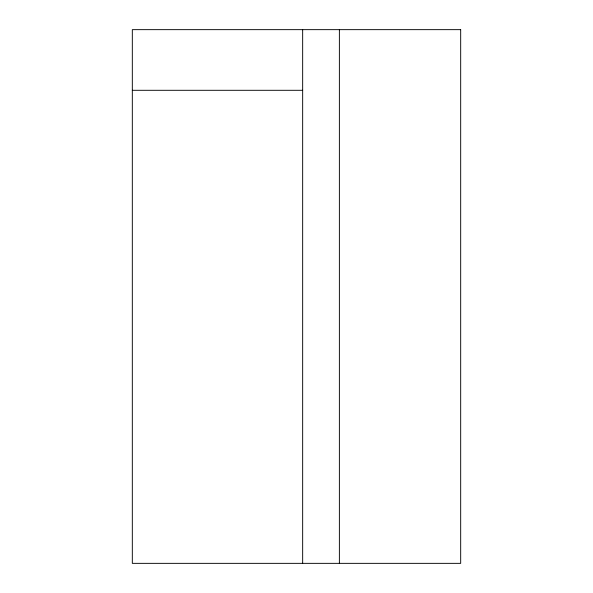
<?xml version="1.0" encoding="UTF-8"?>
<svg xmlns="http://www.w3.org/2000/svg" width="593" height="593" viewBox="0 0 593 593"><rect width="100%" height="100%" fill="white"/><g stroke="black" fill="none" stroke-linecap="round" stroke-linejoin="round"><path stroke-width="0.89" d="M132.321 90.299L302.66 90.299M339.381 29.65L339.381 563.35M302.66 29.65L302.66 563.35M460.679 29.65L132.321 29.65L132.321 563.35L460.679 563.35L460.679 29.65"/></g></svg>
